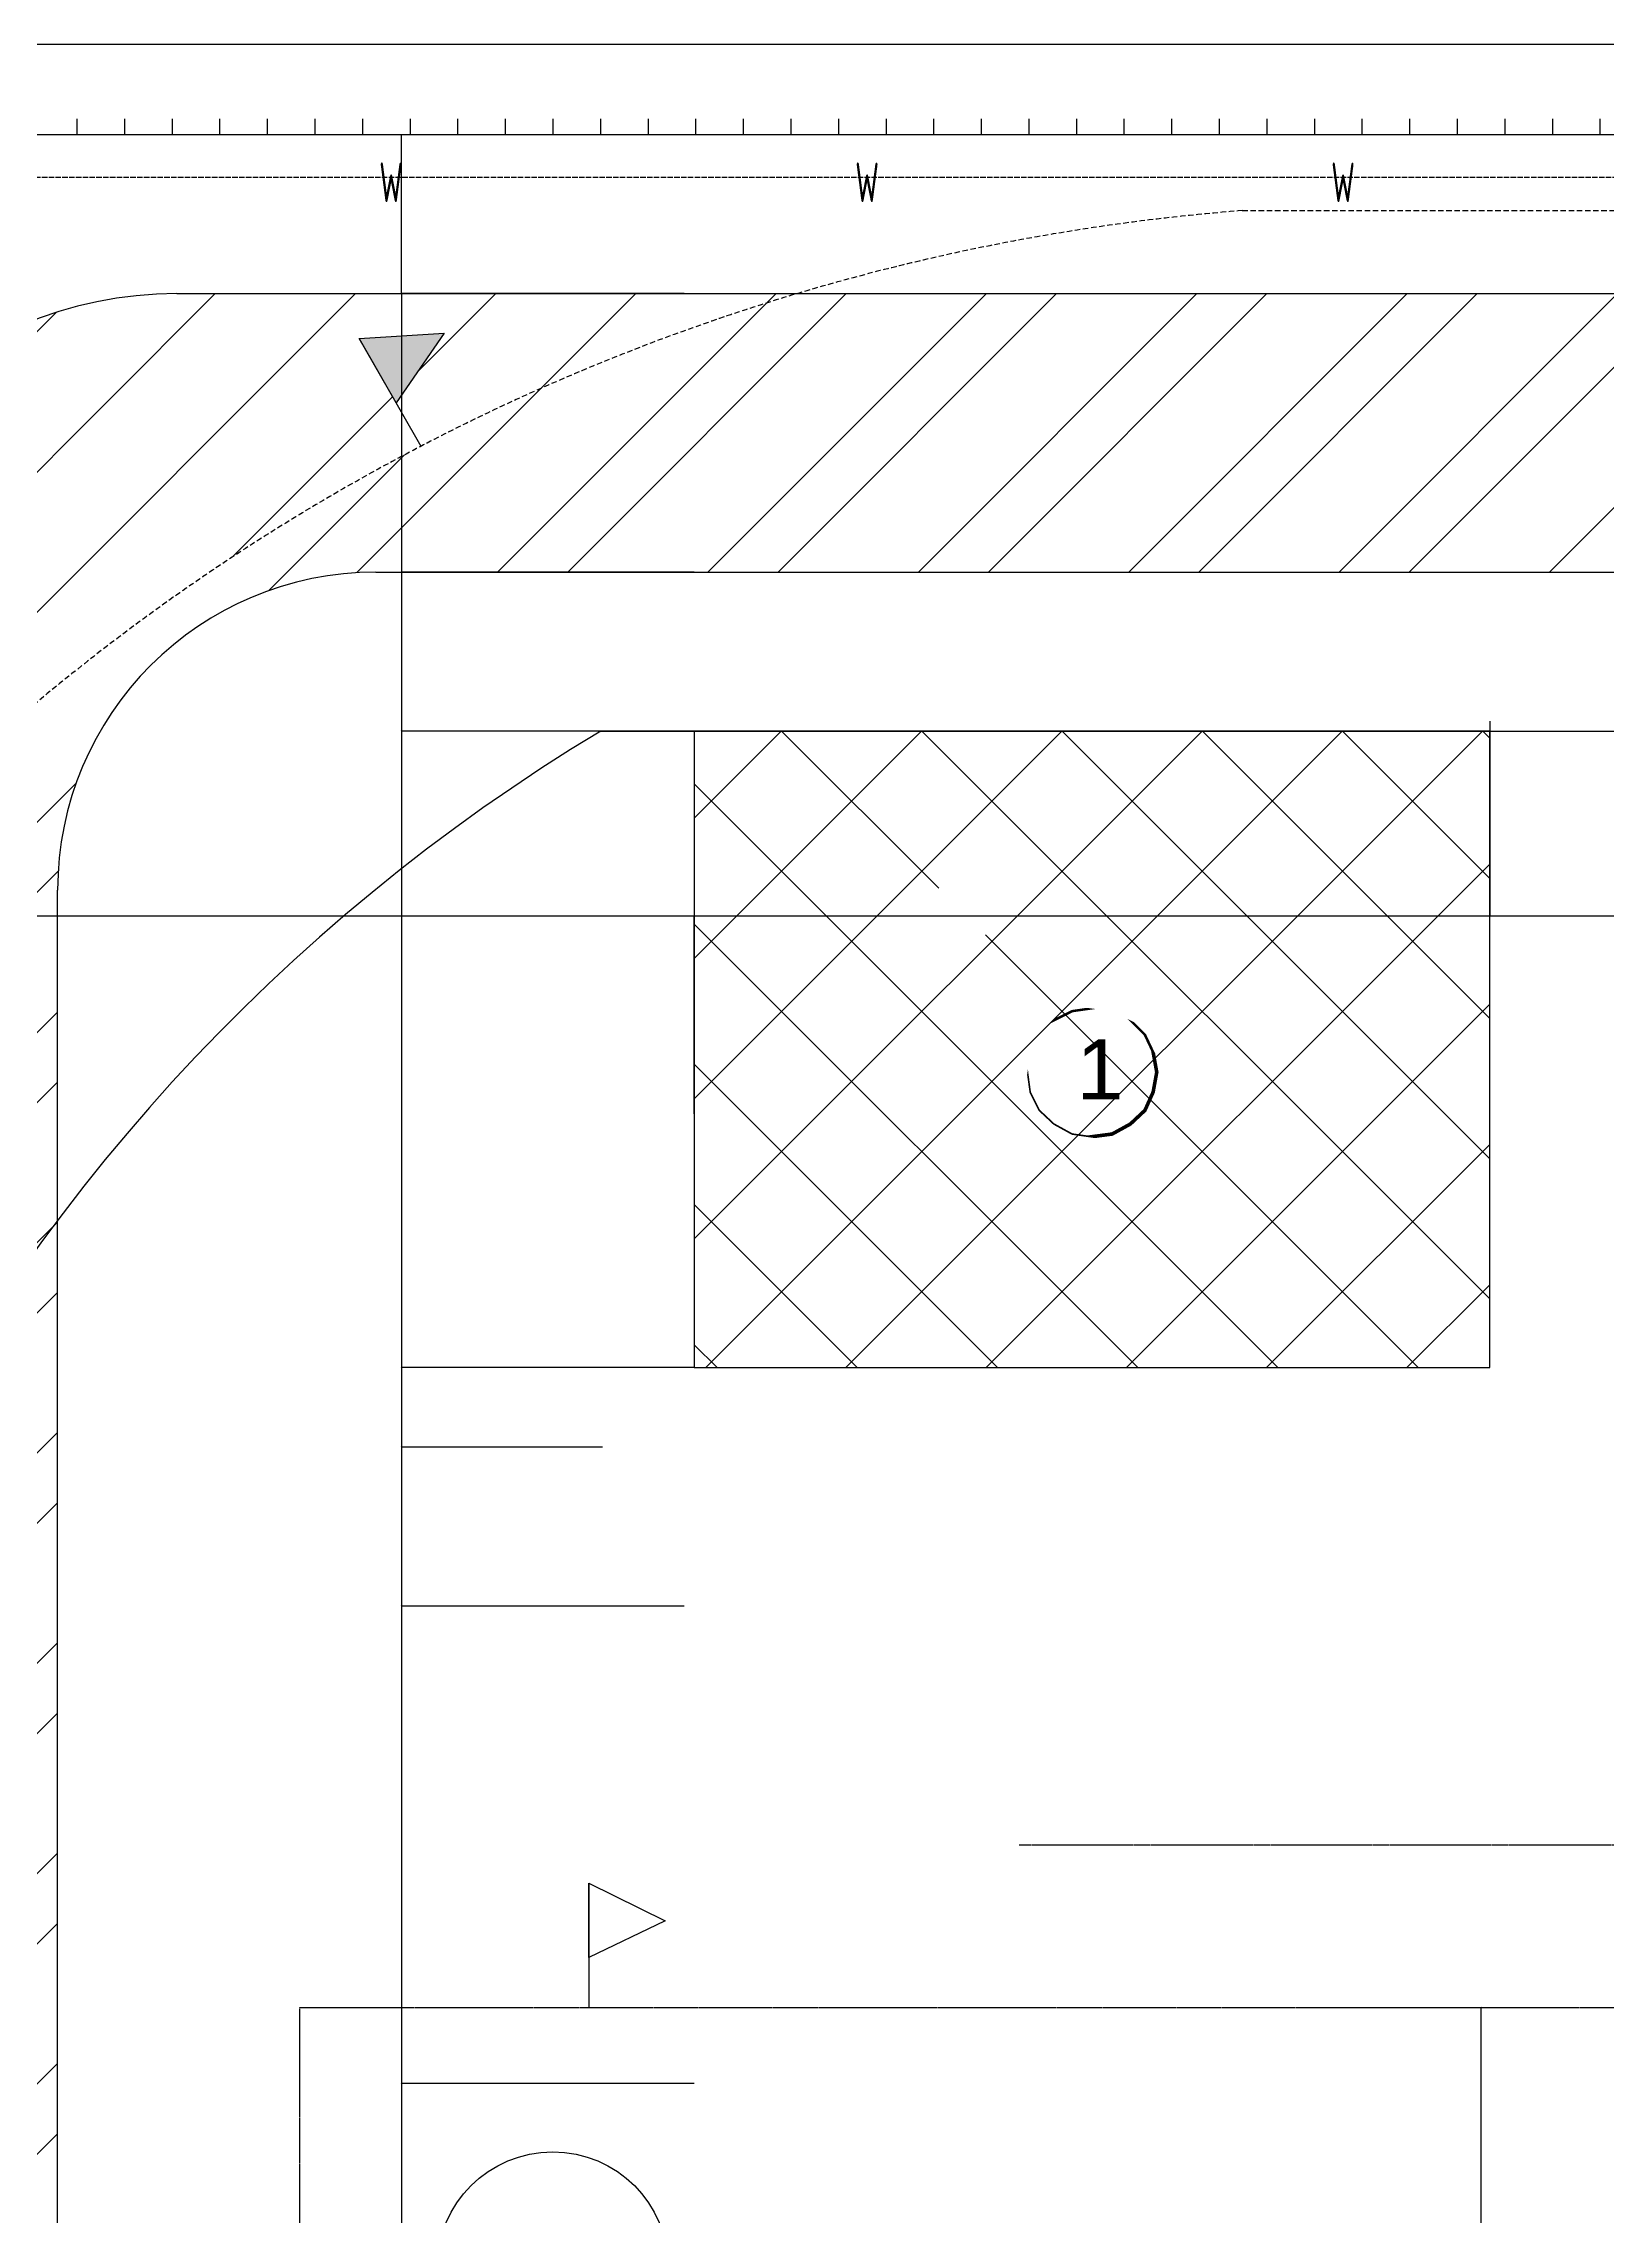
# Model space of a CAD drawing. Header units: millimetres. Extents: x -152693 to 518302, y -31658 to 793547.
# Drawn here: x 438885 to 445785, y 72187 to 81776 of the extents above; entities that cross this region are included whole.
import ezdxf

# ---------------------------------------------------------------- set-up
doc = ezdxf.new("R2010")
doc.units = ezdxf.units.MM
for name, pattern in [('ACAD_ISO02W100', [15, 12, -3]), ('K5LT_AXLED', [19.5, 15, -1.5, 1.5, -1.5]), ('K5LT_BASIC', [0]), ('K5LT_DASHED', [6, 4, -2]), ('K5LT_DASHED_REINFORCED', [6, 4, -2]), ('K5LT_REINFORCED', [0]), ('K5LT_THIN', [0]), ('PS-HIDDEN1', [4, 3, -1]), ('PS-HIDDEN2', [6.5, 5, -1.5])]:
    doc.linetypes.add(name, pattern=pattern)
doc.layers.get('Defpoints').update_dxf_attribs({"color": 2})
for name, color, linetype in [('1WALLB', 212, 'Continuous'), ('PDF _0', 7, 'Continuous'), ('PDF _Текст', 7, 'Continuous'), ('Системный слой', 7, 'Continuous')]:
    doc.layers.add(name, color=color, linetype=linetype)
doc.styles.add('PDF Arial', font='arial.ttf')
doc.styles.get("Standard").update_dxf_attribs({"font": 'arial.ttf'})
doc.styles.add('стиль4', font='isocpeui.ttf', dxfattribs={"height": 2.5})
doc.linetypes.add('ограждение1', pattern='A,0.25,-0.1,[133,ltypeshp.shx,S=0.1,R=0,X=-0.1,Y=0],-0.1,1', length=1.45)
doc.dimstyles.new('Копия(3) ISO-25', dxfattribs={"dimtxt": 2, "dimasz": 2.5, "dimexe": 1.25, "dimexo": 0.3, "dimgap": 0.3, "dimtad": 1, "dimzin": 9, "dimtxsty": 'стиль4', "dimblk": 'OBLIQUE', "dimcen": 2.5, "dimdle": 1, "dimadec": 0, "dimazin": 0, "dimtfac": 1, "dimtmove": 0, "dimatfit": 3, "dimfxl": 1, "dimarcsym": 0})

# ---------------------------------------------------------------- blocks, each defined once
blk = doc.blocks.new('_Oblique')
at = {"color": 0, "linetype": 'ByBlock', "lineweight": -2}
blk.add_line((-0.5, -0.5), (0.5, 0.5), dxfattribs=at)
blk = doc.blocks.new('*D333')
at = {"color": 0, "lineweight": -2, "transparency": 16777216}
for p, q in [((441755.5, 78741), (441755.5, 77923.3)), ((441756.5, 77924.6), (438946.1, 77924.6)), ((438947.1, 77293.3), (438947.1, 77925.8))]:
    blk.add_line(p, q, dxfattribs=at)
at = {"layer": 'Defpoints', "color": 0, "transparency": 16777216}
for p in [(441755.5, 78741.3), (438947.1, 77924.6), (438947.1, 77293)]:
    blk.add_point(p, dxfattribs=at)
at = {"color": 0, "lineweight": -2, "transparency": 16777216, "xscale": 2.5, "yscale": 2.5, "zscale": 2.5, "rotation": 180}
blk.add_blockref('_Oblique', (438947.1, 77924.6), dxfattribs=at)
at = {"color": 0, "lineweight": -2, "transparency": 16777216, "xscale": 2.5, "yscale": 2.5, "zscale": 2.5}
blk.add_blockref('_Oblique', (441755.5, 77924.6), dxfattribs=at)
at = {"color": 0, "lineweight": 9, "transparency": 16777216, "insert": (440351.3, 77926.1), "char_height": 2.5, "attachment_point": 5, "style": 'стиль4'}
blk.add_mtext('8', dxfattribs=at)
blk = doc.blocks.new('*D334')
at = {"color": 0, "lineweight": -2, "transparency": 16777216}
for p, q in [((445266, 78741), (445266, 77923.3)), ((445267, 77924.6), (441754.5, 77924.6)), ((441755.5, 77052.3), (441755.5, 77925.8))]:
    blk.add_line(p, q, dxfattribs=at)
at = {"layer": 'Defpoints', "color": 0, "transparency": 16777216}
for p in [(445266, 78741.3), (441755.5, 77924.6), (441755.5, 77052)]:
    blk.add_point(p, dxfattribs=at)
at = {"color": 0, "lineweight": -2, "transparency": 16777216, "xscale": 2.5, "yscale": 2.5, "zscale": 2.5, "rotation": 180}
blk.add_blockref('_Oblique', (441755.5, 77924.6), dxfattribs=at)
at = {"color": 0, "lineweight": -2, "transparency": 16777216, "xscale": 2.5, "yscale": 2.5, "zscale": 2.5}
blk.add_blockref('_Oblique', (445266, 77924.6), dxfattribs=at)
at = {"color": 0, "lineweight": 9, "transparency": 16777216, "insert": (443510.7, 77926.1), "char_height": 2.5, "attachment_point": 5, "style": 'стиль4'}
blk.add_mtext('10', dxfattribs=at)
blk = doc.blocks.new('*D335')
at = {"color": 0, "lineweight": -2, "transparency": 16777216}
for p, q in [((445266, 78784.8), (445266, 77923.3)), ((445968, 78784.8), (445968, 77923.3)), ((445969, 77924.6), (445265, 77924.6))]:
    blk.add_line(p, q, dxfattribs=at)
at = {"layer": 'Defpoints', "color": 0, "transparency": 16777216}
for p in [(445266, 78785.1), (445968, 78785.1), (445266, 77924.6)]:
    blk.add_point(p, dxfattribs=at)
at = {"color": 0, "lineweight": -2, "transparency": 16777216, "xscale": 2.5, "yscale": 2.5, "zscale": 2.5, "rotation": 180}
blk.add_blockref('_Oblique', (445266, 77924.6), dxfattribs=at)
at = {"color": 0, "lineweight": -2, "transparency": 16777216, "xscale": 2.5, "yscale": 2.5, "zscale": 2.5}
blk.add_blockref('_Oblique', (445968, 77924.6), dxfattribs=at)
at = {"color": 0, "lineweight": 9, "transparency": 16777216, "insert": (445617, 77926.1), "char_height": 2.5, "attachment_point": 5, "style": 'стиль4'}
blk.add_mtext('2', dxfattribs=at)
blk = doc.blocks.new('*D362')
at = {"color": 0, "lineweight": -2, "transparency": 16777216}
for p, q in [((441755.2, 72773.5), (440463.7, 72773.5)), ((440464.9, 72774.5), (440464.9, 72070.4)), ((441053.1, 72071.4), (440463.7, 72071.4))]:
    blk.add_line(p, q, dxfattribs=at)
at = {"layer": 'Defpoints', "color": 0, "transparency": 16777216}
for p in [(441755.5, 72773.5), (440464.9, 72071.4), (441053.4, 72071.4)]:
    blk.add_point(p, dxfattribs=at)
at = {"color": 0, "lineweight": -2, "transparency": 16777216, "xscale": 2.5, "yscale": 2.5, "zscale": 2.5}
for p, rotation in [((440464.9, 72773.5), 90), ((440464.9, 72071.4), 270)]:
    blk.add_blockref('_Oblique', p, dxfattribs=dict(at, rotation=rotation))
at = {"color": 0, "lineweight": 9, "transparency": 16777216, "insert": (440463.4, 72422.4), "char_height": 2.5, "attachment_point": 5, "rotation": 90, "style": 'стиль4'}
blk.add_mtext('2', dxfattribs=at)
blk = doc.blocks.new('*D363')
at = {"color": 0, "lineweight": -2, "transparency": 16777216}
for p, q in [((441711.3, 74879.8), (440463.7, 74879.8)), ((440464.9, 74880.8), (440464.9, 72772.5)), ((441711.3, 72773.5), (440463.7, 72773.5))]:
    blk.add_line(p, q, dxfattribs=at)
at = {"layer": 'Defpoints', "color": 0, "transparency": 16777216}
for p in [(441711.6, 74879.8), (440464.9, 72773.5), (441711.6, 72773.5)]:
    blk.add_point(p, dxfattribs=at)
at = {"color": 0, "lineweight": -2, "transparency": 16777216, "xscale": 2.5, "yscale": 2.5, "zscale": 2.5}
for p, rotation in [((440464.9, 74879.8), 90), ((440464.9, 72773.5), 270)]:
    blk.add_blockref('_Oblique', p, dxfattribs=dict(at, rotation=rotation))
at = {"color": 0, "lineweight": 9, "transparency": 16777216, "insert": (440463.4, 73826.6), "char_height": 2.5, "attachment_point": 5, "rotation": 90, "style": 'стиль4'}
blk.add_mtext('6', dxfattribs=at)
blk = doc.blocks.new('*D364')
at = {"color": 0, "lineweight": -2, "transparency": 16777216}
for p, q in [((441351.6, 75581.9), (440463.7, 75581.9)), ((440464.9, 75582.9), (440464.9, 74878.8)), ((441667.4, 74879.8), (440463.7, 74879.8))]:
    blk.add_line(p, q, dxfattribs=at)
at = {"layer": 'Defpoints', "color": 0, "transparency": 16777216}
for p in [(441351.9, 75581.9), (440464.9, 74879.8), (441667.7, 74879.8)]:
    blk.add_point(p, dxfattribs=at)
at = {"color": 0, "lineweight": -2, "transparency": 16777216, "xscale": 2.5, "yscale": 2.5, "zscale": 2.5}
for p, rotation in [((440464.9, 75581.9), 90), ((440464.9, 74879.8), 270)]:
    blk.add_blockref('_Oblique', p, dxfattribs=dict(at, rotation=rotation))
at = {"color": 0, "lineweight": 9, "transparency": 16777216, "insert": (440463.4, 75230.8), "char_height": 2.5, "attachment_point": 5, "rotation": 90, "style": 'стиль4'}
blk.add_mtext('2', dxfattribs=at)
blk = doc.blocks.new('*D365')
at = {"color": 0, "lineweight": -2, "transparency": 16777216}
for p, q in [((441755.2, 75932.9), (440463.7, 75932.9)), ((440464.9, 75933.9), (440464.9, 75580.9)), ((441247.9, 75581.9), (440463.7, 75581.9))]:
    blk.add_line(p, q, dxfattribs=at)
at = {"layer": 'Defpoints', "color": 0, "transparency": 16777216}
for p in [(441755.5, 75932.9), (440464.9, 75581.9), (441248.2, 75581.9)]:
    blk.add_point(p, dxfattribs=at)
at = {"color": 0, "lineweight": -2, "transparency": 16777216, "xscale": 2.5, "yscale": 2.5, "zscale": 2.5}
for p, rotation in [((440464.9, 75932.9), 90), ((440464.9, 75581.9), 270)]:
    blk.add_blockref('_Oblique', p, dxfattribs=dict(at, rotation=rotation))
at = {"color": 0, "lineweight": 9, "transparency": 16777216, "insert": (440463.4, 75806.7), "char_height": 2.5, "attachment_point": 5, "rotation": 90, "style": 'стиль4'}
blk.add_mtext('1', dxfattribs=at)
blk = doc.blocks.new('*D366')
at = {"color": 0, "lineweight": -2, "transparency": 16777216}
for p, q in [((441711.3, 78741.3), (440463.7, 78741.3)), ((440464.9, 78742.3), (440464.9, 75931.9)), ((441711.3, 75932.9), (440463.7, 75932.9))]:
    blk.add_line(p, q, dxfattribs=at)
at = {"layer": 'Defpoints', "color": 0, "transparency": 16777216}
for p in [(441711.6, 78741.3), (440464.9, 75932.9), (441711.6, 75932.9)]:
    blk.add_point(p, dxfattribs=at)
at = {"color": 0, "lineweight": -2, "transparency": 16777216, "xscale": 2.5, "yscale": 2.5, "zscale": 2.5}
for p, rotation in [((440464.9, 78741.3), 90), ((440464.9, 75932.9), 270)]:
    blk.add_blockref('_Oblique', p, dxfattribs=dict(at, rotation=rotation))
at = {"color": 0, "lineweight": 9, "transparency": 16777216, "insert": (440463.4, 77337.1), "char_height": 2.5, "attachment_point": 5, "rotation": 90, "style": 'стиль4'}
blk.add_mtext('8', dxfattribs=at)
blk = doc.blocks.new('*D367')
at = {"color": 0, "lineweight": -2, "transparency": 16777216}
for p, q in [((441755.2, 79443.4), (440463.7, 79443.4)), ((440464.9, 79444.4), (440464.9, 78740.3)), ((441755.2, 78741.3), (440463.7, 78741.3))]:
    blk.add_line(p, q, dxfattribs=at)
at = {"layer": 'Defpoints', "color": 0, "transparency": 16777216}
for p in [(441755.5, 79443.4), (440464.9, 78741.3), (441755.5, 78741.3)]:
    blk.add_point(p, dxfattribs=at)
at = {"color": 0, "lineweight": -2, "transparency": 16777216, "xscale": 2.5, "yscale": 2.5, "zscale": 2.5}
for p, rotation in [((440464.9, 79443.4), 90), ((440464.9, 78741.3), 270)]:
    blk.add_blockref('_Oblique', p, dxfattribs=dict(at, rotation=rotation))
at = {"color": 0, "lineweight": 9, "transparency": 16777216, "insert": (440463.4, 79092.3), "char_height": 2.5, "attachment_point": 5, "rotation": 90, "style": 'стиль4'}
blk.add_mtext('2', dxfattribs=at)
blk = doc.blocks.new('*D368')
at = {"color": 0, "lineweight": -2, "transparency": 16777216}
for p, q in [((441711.3, 80672), (440463.7, 80672)), ((440464.9, 80673), (440464.9, 79442.4)), ((441711.3, 79443.4), (440463.7, 79443.4))]:
    blk.add_line(p, q, dxfattribs=at)
at = {"layer": 'Defpoints', "color": 0, "transparency": 16777216}
for p in [(441711.6, 80672), (440464.9, 79443.4), (441711.6, 79443.4)]:
    blk.add_point(p, dxfattribs=at)
at = {"color": 0, "lineweight": -2, "transparency": 16777216, "xscale": 2.5, "yscale": 2.5, "zscale": 2.5}
for p, rotation in [((440464.9, 80672), 90), ((440464.9, 79443.4), 270)]:
    blk.add_blockref('_Oblique', p, dxfattribs=dict(at, rotation=rotation))
at = {"color": 0, "lineweight": 9, "transparency": 16777216, "insert": (440463.4, 79871.6), "char_height": 2.5, "attachment_point": 5, "rotation": 90, "style": 'стиль4'}
blk.add_mtext('3.5', dxfattribs=at)
blk = doc.blocks.new('*D369')
at = {"color": 0, "lineweight": -2, "transparency": 16777216}
for p, q in [((438948.1, 77924.6), (437717.5, 77924.6)), ((437718.5, 76905.1), (437718.5, 77925.8)), ((438947.1, 77293.3), (438947.1, 77925.8))]:
    blk.add_line(p, q, dxfattribs=at)
at = {"layer": 'Defpoints', "color": 0, "transparency": 16777216}
for p in [(437718.5, 77924.6), (438947.1, 77293), (437718.5, 76904.8)]:
    blk.add_point(p, dxfattribs=at)
at = {"color": 0, "lineweight": -2, "transparency": 16777216, "xscale": 2.5, "yscale": 2.5, "zscale": 2.5, "rotation": 180}
blk.add_blockref('_Oblique', (437718.5, 77924.6), dxfattribs=at)
at = {"color": 0, "lineweight": -2, "transparency": 16777216, "xscale": 2.5, "yscale": 2.5, "zscale": 2.5}
blk.add_blockref('_Oblique', (438947.1, 77924.6), dxfattribs=at)
at = {"color": 0, "lineweight": 9, "transparency": 16777216, "insert": (438332.8, 77926.1), "char_height": 2.5, "attachment_point": 5, "style": 'стиль4'}
blk.add_mtext('3.5', dxfattribs=at)
blk = doc.blocks.new('*D370')
at = {"color": 0, "lineweight": -2, "transparency": 16777216}
for p, q in [((441755.5, 78741), (441755.5, 77923.3)), ((441756.5, 77924.6), (438946.1, 77924.6)), ((438947.1, 77293.3), (438947.1, 77925.8))]:
    blk.add_line(p, q, dxfattribs=at)
at = {"layer": 'Defpoints', "color": 0, "transparency": 16777216}
for p in [(441755.5, 78741.3), (438947.1, 77924.6), (438947.1, 77293)]:
    blk.add_point(p, dxfattribs=at)
at = {"color": 0, "lineweight": -2, "transparency": 16777216, "xscale": 2.5, "yscale": 2.5, "zscale": 2.5, "rotation": 180}
blk.add_blockref('_Oblique', (438947.1, 77924.6), dxfattribs=at)
at = {"color": 0, "lineweight": -2, "transparency": 16777216, "xscale": 2.5, "yscale": 2.5, "zscale": 2.5}
blk.add_blockref('_Oblique', (441755.5, 77924.6), dxfattribs=at)
at = {"color": 0, "lineweight": 9, "transparency": 16777216, "insert": (440351.3, 77926.1), "char_height": 2.5, "attachment_point": 5, "style": 'стиль4'}
blk.add_mtext('8', dxfattribs=at)
blk = doc.blocks.new('*D371')
at = {"color": 0, "lineweight": -2, "transparency": 16777216}
for p, q in [((445266, 78741), (445266, 77923.3)), ((445267, 77924.6), (441754.5, 77924.6)), ((441755.5, 77052.3), (441755.5, 77925.8))]:
    blk.add_line(p, q, dxfattribs=at)
at = {"layer": 'Defpoints', "color": 0, "transparency": 16777216}
for p in [(445266, 78741.3), (441755.5, 77924.6), (441755.5, 77052)]:
    blk.add_point(p, dxfattribs=at)
at = {"color": 0, "lineweight": -2, "transparency": 16777216, "xscale": 2.5, "yscale": 2.5, "zscale": 2.5, "rotation": 180}
blk.add_blockref('_Oblique', (441755.5, 77924.6), dxfattribs=at)
at = {"color": 0, "lineweight": -2, "transparency": 16777216, "xscale": 2.5, "yscale": 2.5, "zscale": 2.5}
blk.add_blockref('_Oblique', (445266, 77924.6), dxfattribs=at)
at = {"color": 0, "lineweight": 9, "transparency": 16777216, "insert": (443510.7, 77926.1), "char_height": 2.5, "attachment_point": 5, "style": 'стиль4'}
blk.add_mtext('10', dxfattribs=at)
blk = doc.blocks.new('*D372')
at = {"color": 0, "lineweight": -2, "transparency": 16777216}
for p, q in [((445266, 78784.8), (445266, 77923.3)), ((445968, 78784.8), (445968, 77923.3)), ((445969, 77924.6), (445265, 77924.6))]:
    blk.add_line(p, q, dxfattribs=at)
at = {"layer": 'Defpoints', "color": 0, "transparency": 16777216}
for p in [(445266, 78785.1), (445968, 78785.1), (445266, 77924.6)]:
    blk.add_point(p, dxfattribs=at)
at = {"color": 0, "lineweight": -2, "transparency": 16777216, "xscale": 2.5, "yscale": 2.5, "zscale": 2.5, "rotation": 180}
blk.add_blockref('_Oblique', (445266, 77924.6), dxfattribs=at)
at = {"color": 0, "lineweight": -2, "transparency": 16777216, "xscale": 2.5, "yscale": 2.5, "zscale": 2.5}
blk.add_blockref('_Oblique', (445968, 77924.6), dxfattribs=at)
at = {"color": 0, "lineweight": 9, "transparency": 16777216, "insert": (445617, 77926.1), "char_height": 2.5, "attachment_point": 5, "style": 'стиль4'}
blk.add_mtext('2', dxfattribs=at)
blk = doc.blocks.new('*U310')
at = {"layer": 'Системный слой', "color": 150, "linetype": 'K5LT_THIN', "lineweight": 30}
blk.add_line((0, -35), (0, 35), dxfattribs=at)
blk = doc.blocks.new('*U311')
at = {"color": 0, "linetype": 'ByBlock', "lineweight": -2}
for p in [(2310, 0), (2520, 0), (2730, 0), (2940, 0), (3150, 0), (3360, 0), (3570, 0), (3780, 0), (3990, 0), (4200, 0), (4410, 0), (4620, 0), (4830, 0), (5040, 0), (5250, 0), (5460, 0), (5670, 0), (5880, 0), (6090, 0), (6300, 0), (6510, 0), (6720, 0), (6930, 0), (7140, 0), (7350, 0), (7560, 0), (7770, 0), (7980, 0), (8190, 0), (8400, 0), (8610, 0), (8820, 0), (9030, 0)]:
    blk.add_blockref('*U310', p, dxfattribs=at)
blk = doc.blocks.new('*U312')
at = {"layer": 'Системный слой', "insert": (-213.1, -87.5), "char_height": 296.011, "width": 426.207, "attachment_point": 7}
blk.add_mtext('{\\fGOST type A|b0|i0|c204|p2;\\H0.59119x;\\W0.67;\\C7;W}', dxfattribs=at)
blk = doc.blocks.new('*U313')
at = {"color": 0, "linetype": 'ByBlock', "lineweight": -2}
for p in [(2100, 0), (4200, 0), (6300, 0)]:
    blk.add_blockref('*U312', p, dxfattribs=at)
blk = doc.blocks.new('*D392')
at = {"color": 0, "lineweight": -2, "transparency": 16777216}
for p, q in [((440483.4, 81373), (440463.7, 81373)), ((440464.9, 80671), (440464.9, 81374)), ((440465.2, 80672), (440466.2, 80672))]:
    blk.add_line(p, q, dxfattribs=at)
at = {"layer": 'Defpoints', "color": 0, "transparency": 16777216}
for p in [(440464.9, 81373), (440483.7, 81373), (440464.9, 80672)]:
    blk.add_point(p, dxfattribs=at)
at = {"color": 0, "lineweight": -2, "transparency": 16777216, "xscale": 2.5, "yscale": 2.5, "zscale": 2.5}
for p, rotation in [((440464.9, 81373), 90), ((440464.9, 80672), 270)]:
    blk.add_blockref('_Oblique', p, dxfattribs=dict(at, rotation=rotation))
at = {"color": 0, "lineweight": 9, "transparency": 16777216, "insert": (440463.4, 81022.5), "char_height": 2.5, "attachment_point": 5, "rotation": 90, "style": 'стиль4'}
blk.add_mtext('2.0', dxfattribs=at)
blk = doc.blocks.new('*D396')
at = {"color": 0, "lineweight": -2, "transparency": 16777216}
for p, q in [((436427.9, 81772.5), (478168.2, 81772.5)), ((436428.9, 81373.4), (436428.9, 81773.7)), ((478167.2, 81373.4), (478167.2, 81773.7))]:
    blk.add_line(p, q, dxfattribs=at)
at = {"layer": 'Defpoints', "color": 0, "transparency": 16777216}
for p in [(478167.2, 81772.5), (436428.9, 81373.1), (478167.2, 81373.1)]:
    blk.add_point(p, dxfattribs=at)
at = {"color": 0, "lineweight": -2, "transparency": 16777216, "xscale": 2.5, "yscale": 2.5, "zscale": 2.5, "rotation": 180}
blk.add_blockref('_Oblique', (436428.9, 81772.5), dxfattribs=at)
at = {"color": 0, "lineweight": -2, "transparency": 16777216, "xscale": 2.5, "yscale": 2.5, "zscale": 2.5}
blk.add_blockref('_Oblique', (478167.2, 81772.5), dxfattribs=at)
at = {"color": 0, "lineweight": 9, "transparency": 16777216, "insert": (457298, 81774.3), "char_height": 2.5, "attachment_point": 5, "style": 'стиль4'}
blk.add_mtext('8347,7', dxfattribs=at)
blk = doc.blocks.new('*D398')
at = {"color": 0, "lineweight": -2, "transparency": 16777216}
for p, q in [((444483.4, 73109.4), (445229.4, 73109.4)), ((445228.2, 69964.1), (445228.2, 73110.4)), ((444483.4, 69965.1), (445229.4, 69965.1))]:
    blk.add_line(p, q, dxfattribs=at)
at = {"layer": 'Defpoints', "color": 0, "transparency": 16777216}
for p in [(444483.1, 73109.4), (445228.2, 73109.4), (444483.1, 69965.1)]:
    blk.add_point(p, dxfattribs=at)
at = {"color": 0, "lineweight": -2, "transparency": 16777216, "xscale": 2.5, "yscale": 2.5, "zscale": 2.5}
for p, rotation in [((445228.2, 73109.4), 90), ((445228.2, 69965.1), 270)]:
    blk.add_blockref('_Oblique', p, dxfattribs=dict(at, rotation=rotation))
at = {"color": 0, "lineweight": 9, "transparency": 16777216, "insert": (445226.6, 71537.3), "char_height": 2.5, "attachment_point": 5, "rotation": 90, "style": 'стиль4'}
blk.add_mtext('10', dxfattribs=at)

msp = doc.modelspace()

# ---------------------------------------------------------------- hatches: boundary and pattern name
at = {"lineweight": 20, "ltscale": 100}
h = msp.add_hatch(dxfattribs=at)
h.set_pattern_fill('ANSI32', color=254, scale=1750)
h.set_pattern_definition([(45, (208635.1, 565522), (-464.0388, 464.0388), []), (45, (208944.47, 565522), (-464.0388, 464.0388), [])])
edge = h.paths.add_edge_path()
edge.add_arc((463370.57233, 71500.58937), 9824.67416, 53.944840553, 68.98864368)
edge.add_line((466893.23856, 80672.01483), (454551.90209, 80672.01483))
edge.add_line((454551.90209, 80672.01483), (442210.56563, 80672.01483))
edge.add_arc((444915.21247, 71618.11485), 9449.24438, 106.632319939, 139.607312333)
edge.add_line((437718.46935, 77741.43976), (437718.46935, 65494.78995))
edge.add_line((437718.46935, 65494.78995), (438947.12961, 64292.1196))
edge.add_line((438947.12961, 64292.1196), (438947.12961, 78012.09895))
edge.add_arc((440351.49562, 78038.73598), 1404.6186, 90.007458594, 181.086615999, ccw=False)
edge.add_line((440351.31277, 79443.35457), (469153.0202, 79443.35457))
h = msp.add_hatch(dxfattribs=at)
h.set_pattern_fill('ANSI31', color=254, scale=3500)
h.set_pattern_definition([(45, (208635.1, 565522), (-309.35922, 309.35922), [])])
h.paths.add_polyline_path([(440550.1579, 79998.71853), (440277.55298, 80474.05747), (440652.28271, 80497.77446), (440440.42547, 80190.05805), (440550.1579, 79998.71853, -0.0475109513), (442210.56563, 80672.01483), (439473.6983, 80672.01483, 0.4142142371), (437718.46935, 78916.78184), (437718.46935, 77741.43976, -0.0967050735)])
h.paths.add_polyline_path([(471688.56915, 78039.17141), (471688.56915, 77551.28759), (471728.64313, 77603.61402), (471895.24715, 77267.12038), (471688.56915, 77310.40065), (471688.56915, 76728.89227, -0.0808472634), (472917.22941, 73821.27048), (472917.22941, 78916.78993, 0.4142128877), (471162.00047, 80672.01483), (466893.23856, 80672.01483, -0.0383320613), (468252.00679, 80026.77374), (468524.63477, 80502.15291), (468734.34639, 80190.69519), (468361.76228, 80218.15349), (468252.00679, 80026.77374, -0.0273344755), (469153.0202, 79443.35457), (470284.38485, 79443.35457, -0.4142138009)])
h.paths.add_polyline_path([(471688.56915, 61244.90451, -0.0214475873), (471981.89872, 60600.01107), (472447.2807, 60874.37257), (472468.63719, 60590.89935), (472917.22941, 60590.89935), (472917.22941, 69179.90827, -0.0808472634), (471688.56915, 66272.28648)])
h.paths.add_polyline_path([(472394.50119, 64790.3618), (472336.04551, 64745.96013), (472394.50119, 65189.9768), (472452.95687, 64745.96013)], flags=16)
h.paths.add_polyline_path([(472457.15911, 56065.2144), (472917.22941, 56059.55648), (472917.22941, 60081.38075), (472171.54599, 60081.38075, -0.1236969984)])
h.paths.add_polyline_path([(472917.22941, 55885.35394), (472835.14388, 55723.67487), (472677.76082, 56062.50145), (472457.15911, 56065.2144, -0.0737886965), (471688.56915, 53764.8685), (471688.56915, 51675.64403, -0.0912526254), (471573.56955, 51050.75155), (473029.91622, 51050.75155, -0.1110019233), (472917.22941, 51816.05093)])
h.paths.add_polyline_path([(472299.80364, 51674.29603), (472305.69758, 51674.29603), (472305.69758, 51680.29603), (472299.80364, 51680.29603)], flags=24)
h = msp.add_hatch(dxfattribs=at)
h.set_pattern_fill('ANSI37', color=254, scale=3500)
h.set_pattern_definition([(45, (471839, 380676.3), (-309.3592, 309.3592), []), (135, (471839, 380676.3), (-309.3592, -309.3592), [])])
h.paths.add_polyline_path([(442028.44434, 77601.24894, 0.0113545753), (441755.49593, 77428.6806), (441755.49593, 76023.05748, -0.0177795249), (442086.37633, 76291.26299), (445265.95383, 76291.26299), (445265.95383, 77601.24894)])
h.paths.add_polyline_path([(445265.95383, 75932.89667), (445265.95383, 76291.26299), (442086.37633, 76291.26299, 0.0177795249), (441755.49593, 76023.05748), (441755.49593, 75932.89667)])
h.paths.add_polyline_path([(445265.95383, 77601.24894), (445265.95383, 78741.26299), (441755.49593, 78741.26299), (441755.49593, 77428.6806, -0.0113545753), (442028.44434, 77601.24894), (443041.48726, 77601.24894), (443040.41051, 77821.8647), (442702.76051, 77981.7564), (443038.81267, 78149.24913), (443040.41051, 77821.8647), (443041.48726, 77601.24894)])
h.paths.add_polyline_path([(443325.71541, 77831.84895), (443642.57147, 77831.84895), (443642.57147, 78251.84895), (443325.71541, 78251.84895)], flags=24)
at = {"layer": '1WALLB', "linetype": 'PS-HIDDEN1', "ltscale": 750}
h = msp.add_hatch(color=1, dxfattribs=at)
h.paths.add_polyline_path([(440631.66616, 80467.82953), (440652.28271, 80497.77446), (440277.55298, 80474.05747), (440367.88247, 80316.55067)])
h.paths.add_polyline_path([(440631.66616, 80467.82953), (440367.88247, 80316.55067), (440440.42547, 80190.05805)])

# ---------------------------------------------------------------- linework, layer by layer
at = {"linetype": 'K5LT_DASHED_REINFORCED', "lineweight": 25, "ltscale": 6}
msp.add_line((444173.99304, 81038.24294), (465727.98337, 81038.24294), dxfattribs=at)
at = {"color": 6, "linetype": 'ограждение1', "lineweight": 25, "ltscale": 20}
msp.add_line((441343.41298, 78741.26299), (468109.77881, 78741.26299), dxfattribs=at)
at = {"linetype": 'K5LT_DASHED_REINFORCED', "lineweight": 25, "ltscale": 6}
msp.add_arc((444915.21247, 71618.11485), 9449.24438, 94.49902842, 149.275934304, dxfattribs=at)
at = {"color": 6, "linetype": 'ограждение1', "lineweight": 25, "ltscale": 20}
msp.add_arc((445691.01336, 71506.08252), 8440.93984, 121.001543951, 252.830951359, dxfattribs=at)
at = {"layer": '1WALLB', "color": 1, "linetype": 'PS-HIDDEN1', "ltscale": 750}
for points in [[(440277.55298, 80474.05747), (440652.28271, 80497.77446), (440440.42547, 80190.05805), (440277.55298, 80474.05747), (440550.18096, 79998.6783)], [(441290.16899, 73657.38916), (441627.0346, 73491.53855), (441290.16899, 73330.00083), (441290.16899, 73657.38916), (441290.16899, 73109.38244)]]:
    msp.add_lwpolyline(points, dxfattribs=at)
at = {"layer": 'PDF _0', "lineweight": 0}
msp.add_lwpolyline([(443507.34265, 77517.73053, 10.77707, 10.77707, 0), (443422.9987, 77505.6814, 11.36003, 11.36003, 0), (443342.67113, 77465.51761, 0, 0, 0), (443278.40908, 77401.25556, 0, 0, 0), (443238.24529, 77324.94437, 0, 0, 0), (443226.19616, 77236.58404, 7.18472, 7.18472, 0), (443238.24529, 77148.22371, 7.18472, 7.18472, 0), (443278.40908, 77067.89614, 7.18472, 7.18472, 0), (443342.67113, 77007.65047, 7.18472, 7.18472, 0), (443422.9987, 76963.4703, 7.18472, 7.18472, 0), (443507.34265, 76951.42117, 15.80638, 15.80638, 0), (443599.71936, 76963.4703, 15.80638, 15.80638, 0), (443680.04693, 77007.65047, 15.80638, 15.80638, 0), (443744.30898, 77067.89614, 15.80638, 15.80638, 0), (443780.45639, 77148.22371, 15.80638, 15.80638, 0), (443796.5219, 77236.58404, 15.80638, 15.80638, 0), (443780.45639, 77324.94437, 11.36003, 11.36003, 0), (443744.30898, 77401.25556, 10.77707, 10.77707, 0), (443680.04693, 77465.51761, 0, 0, 0), (443599.71936, 77505.6814, 0, 0, 0)], format="xyseb", close=True, dxfattribs=at)
at = {"layer": 'Системный слой', "color": 150, "linetype": 'K5LT_DASHED', "lineweight": 30, "ltscale": 0.5}
msp.add_line((478167.22941, 81372.98976), (436428.85889, 81372.98976), dxfattribs=at)
at = {"layer": 'Системный слой', "color": 150, "linetype": 'ACAD_ISO02W100', "lineweight": 30, "ltscale": 2}
msp.add_line((477991.77428, 81183.92469), (436613.43521, 81183.92469), dxfattribs=at)
at = {"layer": 'Системный слой', "color": 18, "linetype": 'K5LT_REINFORCED', "lineweight": 30, "true_color": 0x000000}
for p, q in [((439473.6983, 80672.01483), (471162.00047, 80672.01483)), ((440351.31277, 79443.35457), (470284.38599, 79443.35457)), ((438947.12961, 51675.63261), (438947.12961, 78039.17141))]:
    msp.add_line(p, q, dxfattribs=at)
at = {"layer": 'Системный слой', "color": 150, "linetype": 'K5LT_AXLED', "lineweight": 25}
msp.add_line((443189.15079, 73826.62193), (468824.63676, 73826.62193), dxfattribs=at)
at = {"layer": 'Системный слой', "color": 7, "linetype": 'K5LT_BASIC', "lineweight": 30}
msp.add_lwpolyline([(441755.49593, 75932.89667), (445265.95383, 75932.89667), (445265.95383, 78741.26299), (441755.49593, 78741.26299), (441755.49593, 75932.89667)], dxfattribs=at)
at = {"layer": 'Системный слой', "color": 7, "linetype": 'PS-HIDDEN2', "lineweight": 30}
msp.add_lwpolyline([(440015.4149, 70030.89901), (440015.4149, 73109.38244), (448566.79894, 73109.38244), (448833.59374, 73281.39487), (450673.92937, 73281.39487), (450794.92501, 73392.88371), (450915.92065, 73281.39487), (451780.81213, 73281.39487), (451865.61467, 73359.53436), (451950.41721, 73281.39487), (452833.94949, 73281.39487), (452918.75204, 73359.53436), (453445.32072, 72874.33893), (453971.88941, 73359.53436)], dxfattribs=at)
at = {"layer": 'Системный слой', "color": 150, "linetype": 'K5LT_THIN'}
msp.add_circle((441131.64995, 71962.56879), 509.63502, dxfattribs=at)
at = {"layer": 'Системный слой', "color": 18, "linetype": 'K5LT_REINFORCED', "lineweight": 30, "true_color": 0x000000}
for centre, radius in [((439473.6983, 78916.78588), 1755.22895), ((440351.31277, 78039.17141), 1404.18316)]:
    msp.add_arc(centre, radius, 90, 180, dxfattribs=at)

# ---------------------------------------------------------------- block references
at = {"color": 254, "lineweight": 20}
for name, p in [('*U311', (436723.43505, 81407.98976)), ('*U313', (438479.0476, 81163.3777))]:
    msp.add_blockref(name, p, dxfattribs=at)

# ---------------------------------------------------------------- texts
at = {"layer": 'PDF _Текст', "lineweight": 20, "insert": (443443.0806, 77116.09269), "char_height": 265.65049, "attachment_point": 7, "style": 'PDF Arial'}
msp.add_mtext('1', dxfattribs=at)

# ---------------------------------------------------------------- dimensions: what is measured, and where the dimension line sits
at = {"color": 7, "lineweight": 9}
dim = msp.add_linear_dim(base=(478167.22941, 81772.49442), p1=(436428.85889, 81373.06571), p2=(478167.22941, 81373.06571), dimstyle='Копия(3) ISO-25', override={"dimdec": 1, "dimlfac": 0.2}, dxfattribs=at)
dim.commit()
dim.dimension.update_dxf_attribs({"geometry": '*D396', "text_midpoint": (457298.04415, 81774.29442)})
for base, p1, p2, text, picture, middle in [((440464.91784, 81372.98976), (440464.91784, 80672.01483), (440483.72571, 81372.98976), '2.0', '*D392', (440463.36784, 81022.5023)), ((445228.17096, 73109.38244), (444483.12172, 69965.11825), (444483.12172, 73109.38244), '10', '*D398', (445226.62096, 71537.25034))]:
    dim = msp.add_linear_dim(base=base, p1=p1, p2=p2, angle=90, text=text, dimstyle='Копия(3) ISO-25', dxfattribs=at)
    dim.commit()
    dim.dimension.update_dxf_attribs({"geometry": picture, "text_midpoint": middle})
for base, p1, p2, text, picture, middle in [((440464.91784, 79443.35457), (441711.61521, 80672.01483), (441711.61521, 79443.35457), '3.5', '*D368', (440464.91784, 79871.58583)), ((440464.91784, 78741.26299), (441755.49593, 79443.35457), (441755.49593, 78741.26299), '2', '*D367', (440464.91784, 79092.30878)), ((440464.91784, 75932.89667), (441711.61521, 78741.26299), (441711.61521, 75932.89667), '8', '*D366', (440464.91784, 77337.07983)), ((440464.91784, 75581.85088), (441755.49593, 75932.89667), (441248.23476, 75581.85088), '1', '*D365', (440464.91784, 75806.70896)), ((440464.91784, 74879.7593), (441351.86515, 75581.85088), (441667.73448, 74879.7593), '2', '*D364', (440464.91784, 75230.80509)), ((440464.91784, 72773.48457), (441711.61521, 74879.7593), (441711.61521, 72773.48457), '6', '*D363', (440464.91784, 73826.62193)), ((440464.91784, 72071.39299), (441755.49593, 72773.48457), (441053.40435, 72071.39299), '2', '*D362', (440464.91784, 72422.43878))]:
    dim = msp.add_linear_dim(base=base, p1=p1, p2=p2, angle=90, text=text, dimstyle='Копия(3) ISO-25', dxfattribs=at)
    dim.commit()
    dim.dimension.update_dxf_attribs({"geometry": picture, "text_midpoint": middle, "dimtype": 160})
for base, p1, p2, text, picture, middle in [((438947.12961, 77924.59895), (441755.49593, 78741.26299), (438947.12961, 77292.96812), '8', '*D333', (440351.31277, 77924.59895)), ((438947.12961, 77924.59895), (441755.49593, 78741.26299), (438947.12961, 77292.96812), '8', '*D370', (440351.31277, 77924.59895)), ((441755.49593, 77924.59895), (445265.95383, 78741.26299), (441755.49593, 77052.0303), '10', '*D334', (443510.72488, 77924.59895)), ((441755.49593, 77924.59895), (445265.95383, 78741.26299), (441755.49593, 77052.0303), '10', '*D371', (443510.72488, 77924.59895)), ((445265.95383, 77924.59895), (445968.04541, 78785.14371), (445265.95383, 78785.14371), '2', '*D335', (445616.99962, 77924.59895)), ((445265.95383, 77924.59895), (445968.04541, 78785.14371), (445265.95383, 78785.14371), '2', '*D372', (445616.99962, 77924.59895))]:
    dim = msp.add_linear_dim(base=base, p1=p1, p2=p2, text=text, dimstyle='Копия(3) ISO-25', dxfattribs=at)
    dim.commit()
    dim.dimension.update_dxf_attribs({"geometry": picture, "text_midpoint": middle, "dimtype": 160})
dim = msp.add_linear_dim(base=(437718.46935, 77924.59895), p1=(438947.12961, 77292.96812), p2=(437718.46935, 76904.79159), text='3.5', dimstyle='Копия(3) ISO-25', override={"dimtxt": 2.5}, dxfattribs=at)
dim.commit()
dim.dimension.update_dxf_attribs({"geometry": '*D369', "text_midpoint": (438332.79948, 77924.59895), "dimtype": 160})

doc.saveas('drawing.dxf')
